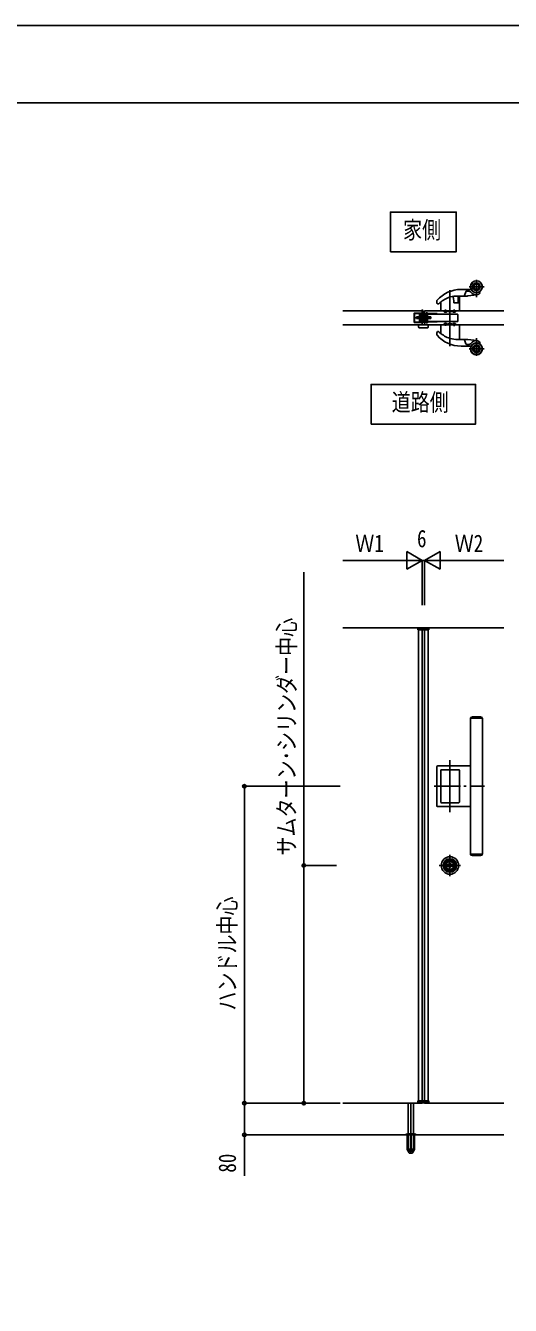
# Model space of a CAD drawing. Units: millimetres, scale not verified. Extents: x -4205 to 4205, y -2970 to 2970.
# Drawn here: x 149 to 1373, y -260 to 2970 of the extents above; entities that cross this region are included whole.
import ezdxf
from ezdxf.enums import TextEntityAlignment as Align

# ---------------------------------------------------------------- set-up
doc = ezdxf.new("R2010")
doc.units = ezdxf.units.MM
doc.header["$LTSCALE"] = 12
for name, color, linetype in [('0-2_USER1', 3, 'Continuous'), ('0-3_YKK_12', 2, 'Continuous'), ('0-4_YKK_A1', 4, 'Continuous'), ('0-5_YKK_D', 6, 'Continuous'), ('0-6_YKK_ZWAK', 7, 'Continuous')]:
    doc.layers.add(name, color=color, linetype=linetype)
doc.styles.add('ＭＳ ゴシック', font='')
doc.styles.get('ＭＳ ゴシック').set_extended_font_data('MS Gothic')

msp = doc.modelspace()

# ---------------------------------------------------------------- linework, layer by layer
at = {"layer": '0-2_USER1'}
for points in [[(1069.85, 2399.08), (1069.85, 2499.08), (1236.25, 2499.08), (1236.25, 2399.08)], [(1021.05, 1964.08), (1021.05, 2064.08), (1285.05, 2064.08), (1285.05, 1964.08)]]:
    msp.add_lwpolyline(points, close=True, dxfattribs=at)
at = {"layer": '0-3_YKK_12'}
for p, q in [((1152.85, 2232.5), (1133.33, 2232.5)), ((1153.05, 2233), (1153.05, 2250))]:
    msp.add_line(p, q, dxfattribs=at)
at = {"layer": '0-4_YKK_A1'}
for p, q in [((1287.05, 2284.12), (1287.05, 2328.6)), ((1220.05, 2302.4), (1220.05, 2160.54)), ((1248.05, 2304), (1272.91, 2304)), ((1259.9, 2297.88), (1256.98, 2288.41)), ((1262.76, 2300), (1266.14, 2300)), ((1306.35, 2311), (1268.75, 2311)), ((1187.05, 2270.26), (1187.05, 2274.65)), ((1197.05, 2250), (1197.05, 2271.81)), ((1228.66, 2286.31), (1228.65, 2286.31)), ((1229.2, 2279.99), (1228.67, 2286.06)), ((1228.68, 2286.17), (1229.2, 2280.14)), ((1229.2, 2280.14), (1229.67, 2274.86)), ((1230.05, 2270.3), (1229.64, 2275.01)), ((1229.67, 2274.86), (1230.01, 2270.96)), ((1230.05, 2270.3), (1241.55, 2270.3)), ((1240.55, 2270.5), (1230.51, 2270.5)), ((1235.05, 2287), (1255.08, 2287)), ((1241.05, 2285), (1241.05, 2283.23)), ((1241.55, 2285.5), (1241.55, 2273)), ((1241.55, 2273), (1241.55, 2270.3)), ((1244.05, 2273), (1241.55, 2273)), ((1244.05, 2273), (1244.05, 2286)), ((1244.05, 2250), (1244.05, 2273)), ((1256.55, 2287), (1255.08, 2287)), ((1288.24, 2290.27), (1265.51, 2287.54)), ((1150.05, 2250), (950.05, 2250)), ((1129.55, 2221.5), (1129.55, 2243.5)), ((1129.55, 2243.5), (1150.05, 2243.5)), ((1130.55, 2244.5), (1149.05, 2244.5)), ((1130.55, 2221.5), (1130.55, 2243.5)), ((1135.55, 2230.5), (1135.55, 2234.5)), ((1150.05, 2234.5), (1135.55, 2234.5)), ((1150.05, 2234.12), (1135.55, 2234.12)), ((1150.05, 2230.88), (1135.55, 2230.88)), ((1150.05, 2230.5), (1135.55, 2230.5)), ((1143.05, 2244), (1143.05, 2221)), ((1143.55, 2244.5), (1147.55, 2244.5)), ((1143.55, 2241.5), (1150.05, 2241.5)), ((1156.05, 2240), (1144.55, 2240)), ((1146.55, 2235.38), (1151.05, 2230.13)), ((1149.05, 2244.5), (1147.55, 2244.5)), ((1147.55, 2244.5), (1149.05, 2244.5)), ((1147.55, 2244.5), (1147.55, 2220.5)), ((1149.05, 2251), (1149.05, 2252.5)), ((1149.05, 2220.5), (1149.05, 2244.5)), ((1149.05, 2242.9), (1149.05, 2244.5)), ((1149.05, 2241.92), (1149.05, 2242.9)), ((1149.05, 2242.08), (1149.05, 2220.5)), ((1149.05, 2236), (1150.05, 2236)), ((1150.05, 2250), (1150.05, 2215)), ((1150.05, 2243), (1150.05, 2250)), ((1150.05, 2221.5), (1150.05, 2243.5)), ((1150.05, 2220), (1150.05, 2241.5)), ((1150.05, 2229.7), (1150.05, 2235.3)), ((1151.25, 2228.5), (1150.05, 2229.7)), ((1151.05, 2230.13), (1154.39, 2226.22)), ((1151.25, 2236.5), (1151.25, 2228.5)), ((1151.55, 2236.5), (1151.55, 2228.5)), ((1151.55, 2228.5), (1151.55, 2236.5)), ((1156.05, 2250), (1356.05, 2250)), ((1156.05, 2250), (1156.05, 2215)), ((1156.05, 2245), (1157.55, 2245)), ((1156.05, 2220), (1156.05, 2245)), ((1156.35, 2236.5), (1156.05, 2236.5)), ((1156.35, 2236.5), (1156.35, 2228.5)), ((1158.35, 2234.5), (1156.35, 2236.5)), ((1158.35, 2230.5), (1156.35, 2228.5)), ((1157.55, 2220), (1157.55, 2245)), ((1160.05, 2243), (1157.55, 2243)), ((1160.05, 2242), (1157.55, 2242)), ((1163.05, 2234.5), (1158.35, 2234.5)), ((1158.35, 2234.5), (1158.35, 2230.5)), ((1158.35, 2234.1), (1163.05, 2234.1)), ((1158.35, 2230.9), (1163.05, 2230.9)), ((1163.05, 2230.5), (1158.35, 2230.5)), ((1160.05, 2237.5), (1159.15, 2237.5)), ((1159.15, 2227.5), (1159.15, 2237.5)), ((1160.05, 2244.9), (1160.05, 2220.1)), ((1161.05, 2244.9), (1160.05, 2244.9)), ((1160.05, 2237.5), (1160.05, 2242)), ((1161.05, 2220.1), (1161.05, 2244.9)), ((1187.55, 2243), (1163.05, 2243)), ((1238.45, 2242), (1163.05, 2242)), ((1163.05, 2234.5), (1172.05, 2234.5)), ((1163.05, 2234.1), (1172.05, 2234.1)), ((1163.05, 2230.9), (1172.05, 2230.9)), ((1163.05, 2230.5), (1172.05, 2230.5)), ((1172.05, 2234.5), (1172.05, 2230.5)), ((1187.55, 2242), (1187.55, 2243)), ((1244.05, 2250), (1197.05, 2250)), ((1205.25, 2250), (1205.25, 2249)), ((1205.25, 2249), (1212.85, 2249)), ((1205.65, 2247.88), (1205.55, 2249)), ((1209.05, 2253.03), (1209.05, 2245.43)), ((1212.55, 2249), (1212.45, 2247.88)), ((1212.85, 2249), (1212.85, 2250)), ((1215.05, 2248.3), (1215.05, 2250)), ((1224.75, 2248), (1215.35, 2248)), ((1225.05, 2250), (1225.05, 2248.3)), ((1227.65, 2247.88), (1227.55, 2249)), ((1231.05, 2253.47), (1231.05, 2245.43)), ((1234.55, 2249), (1234.45, 2247.88)), ((1150.05, 2215), (950.05, 2215)), ((1129.55, 2221.5), (1150.05, 2221.5)), ((1130.55, 2220.5), (1149.05, 2220.5)), ((1141.05, 2215), (1141.05, 2208.5)), ((1141.05, 2215), (1165.05, 2215)), ((1142.05, 2207.5), (1164.05, 2207.5)), ((1147.55, 2220.5), (1143.55, 2220.5)), ((1147.55, 2220.5), (1149.05, 2220.5)), ((1147.55, 2220.5), (1149.05, 2220.5)), ((1150.05, 2229), (1149.05, 2229)), ((1151.55, 2228.5), (1151.25, 2228.5)), ((1156.35, 2228.5), (1156.05, 2228.5)), ((1157.55, 2220), (1156.05, 2220)), ((1156.05, 2215), (1356.05, 2215)), ((1159.15, 2227.5), (1160.05, 2227.5)), ((1160.05, 2220.3), (1160.05, 2227.5)), ((1160.05, 2220.1), (1161.05, 2220.1)), ((1240.05, 2223), (1163.05, 2223)), ((1163.05, 2222), (1187.55, 2222)), ((1165.05, 2215), (1165.05, 2208.5)), ((1187.55, 2223), (1187.55, 2222)), ((1197.05, 2215), (1244.05, 2215)), ((1197.05, 2193.19), (1197.05, 2215)), ((1205.55, 2216), (1205.65, 2217.12)), ((1209.05, 2219.57), (1209.05, 2211.97)), ((1212.45, 2217.12), (1212.55, 2216)), ((1215.05, 2215), (1215.05, 2216.7)), ((1224.75, 2217), (1215.35, 2217)), ((1225.05, 2215), (1225.05, 2216.7)), ((1227.25, 2216), (1227.25, 2215)), ((1234.85, 2216), (1227.25, 2216)), ((1227.55, 2216), (1227.65, 2217.12)), ((1231.05, 2219.57), (1231.05, 2211.53)), ((1234.45, 2217.12), (1234.55, 2216)), ((1234.85, 2215), (1234.85, 2216)), ((1244.05, 2215), (1244.05, 2212)), ((1244.05, 2212), (1244.05, 2208.5)), ((1244.05, 2178.5), (1244.05, 2208.5)), ((1187.05, 2190.35), (1187.05, 2194.74)), ((1255.08, 2178), (1235.05, 2178)), ((1255.08, 2178), (1256.55, 2178)), ((1256.98, 2176.59), (1259.9, 2167.12)), ((1266.14, 2165), (1262.76, 2165)), ((1265.51, 2177.46), (1288.24, 2174.73)), ((1287.05, 2136.4), (1287.05, 2180.88)), ((1272.91, 2161), (1248.05, 2161)), ((1268.75, 2154), (1306.35, 2154)), ((1139.15, 1444.5), (1139.36, 1448.55)), ((1139.15, 1444.5), (1166.95, 1444.5)), ((1165.74, 1449.5), (1140.36, 1449.5)), ((1141.05, 1446.5), (1165.05, 1446.5)), ((1141.05, 1446.5), (1141.05, 1444.5)), ((1141.05, 1444.5), (1141.05, 255.5)), ((1165.05, 1446.5), (1165.05, 1444.5)), ((1165.05, 1444.5), (1165.05, 255.5)), ((1166.95, 1444.5), (1166.74, 1448.55)), ((1272.05, 1221.5), (1272.05, 878.5)), ((1300.05, 1221.5), (1272.05, 1221.5)), ((1272.35, 1222.87), (1272.35, 1221.5)), ((1273.33, 1223.31), (1300.77, 1223.31)), ((1296.8, 1225), (1277.3, 1225)), ((1302.05, 1221.5), (1300.05, 1221.5)), ((1301.75, 1221.5), (1301.75, 1222.87)), ((1302.05, 1221.5), (1302.05, 878.5)), ((1187.05, 1000.5), (1187.05, 1099.5)), ((1189.05, 1101.5), (1272.05, 1101.5)), ((1220.05, 1115.46), (1220.05, 984.66)), ((1197.05, 1010), (1197.05, 1090)), ((1242.55, 1091.5), (1198.55, 1091.5)), ((1244.05, 1090), (1244.05, 1010)), ((1246.77, 1050), (1179.94, 1050)), ((1255.08, 1050), (1260.82, 1050)), ((1270.59, 1050), (1307.55, 1050)), ((1198.55, 1008.5), (1242.55, 1008.5)), ((1189.05, 998.5), (1272.05, 998.5)), ((1220.05, 823), (1220.05, 877)), ((1272.05, 878.5), (1302.05, 878.5)), ((1272.35, 878.5), (1272.35, 877.13)), ((1300.77, 876.69), (1273.33, 876.69)), ((1277.3, 875), (1296.8, 875)), ((1301.75, 877.13), (1301.75, 878.5)), ((1193.05, 850), (1247.05, 850)), ((1213.35, 848.35), (1213.35, 851.65)), ((1215.86, 851.65), (1213.35, 851.65)), ((1215.86, 848.35), (1213.35, 848.35)), ((1215.89, 849.06), (1215.89, 850.94)), ((1216.19, 851.24), (1216.84, 851.24)), ((1216.19, 848.76), (1216.84, 848.76)), ((1216.95, 851.28), (1217.13, 851.4)), ((1216.95, 848.72), (1217.13, 848.6)), ((1217.13, 851.4), (1218.2, 851.41)), ((1217.13, 848.6), (1218.2, 848.59)), ((1218.2, 851.41), (1218.3, 851.03)), ((1218.2, 848.59), (1218.36, 849.17)), ((1218.45, 851.03), (1218.3, 851.03)), ((1218.55, 849.32), (1218.74, 849.32)), ((1219.01, 850.13), (1218.72, 850.85)), ((1219.01, 848.96), (1218.93, 849.19)), ((1219.01, 848.96), (1220.16, 848.96)), ((1219.15, 850.04), (1219.38, 850.04)), ((1219.53, 850.16), (1219.64, 850.79)), ((1221.09, 851.03), (1219.93, 851.03)), ((1220.57, 849.84), (1220.46, 849.21)), ((1220.95, 849.96), (1220.72, 849.96)), ((1221.08, 849.87), (1221.37, 849.15)), ((1221.09, 851.03), (1221.17, 850.81)), ((1221.55, 850.68), (1221.36, 850.68)), ((1221.65, 848.96), (1221.79, 848.96)), ((1221.89, 851.41), (1221.74, 850.83)), ((1221.89, 848.59), (1221.79, 848.96)), ((1222.96, 851.4), (1221.89, 851.41)), ((1223.15, 851.28), (1222.96, 851.4)), ((1223.91, 851.24), (1223.26, 851.24)), ((1223.91, 848.76), (1223.26, 848.76)), ((1224.21, 849.06), (1224.21, 850.94)), ((1226.75, 851.65), (1224.23, 851.65)), ((1226.75, 848.35), (1224.23, 848.35)), ((1226.75, 848.35), (1226.75, 851.65)), ((1115.05, 173), (1115.05, 250)), ((1121.55, 252), (1121.55, 122)), ((1128.05, 173), (1128.05, 250)), ((1139.15, 255.5), (1166.95, 255.5)), ((1139.15, 255.5), (1139.36, 251.45)), ((1165.74, 250.5), (1140.36, 250.5)), ((1141.05, 253.5), (1141.05, 255.5)), ((1141.05, 253.5), (1165.05, 253.5)), ((1165.05, 253.5), (1165.05, 255.5)), ((1166.95, 255.5), (1166.74, 251.45)), ((950.05, 170), (1356.05, 170)), ((1108.55, 170.84), (1108.55, 170)), ((1108.55, 170), (1134.55, 170)), ((1108.83, 171.54), (1134.26, 171.54)), ((1112.55, 173), (1109.21, 171.78)), ((1112.3, 170), (1112.3, 132.97)), ((1112.55, 173), (1130.55, 173)), ((1112.86, 170), (1112.86, 132)), ((1113.72, 173), (1114.22, 172.5)), ((1114.55, 134.94), (1114.22, 172.5)), ((1114.22, 172.5), (1128.88, 172.5)), ((1120.55, 170), (1120.55, 132)), ((1122.55, 170), (1122.55, 132)), ((1128.05, 173), (1128.05, 134.2)), ((1128.55, 134.94), (1128.88, 172.5)), ((1129.38, 173), (1128.88, 172.5)), ((1130.24, 170), (1130.24, 132)), ((1130.55, 173), (1133.89, 171.78)), ((1130.8, 170), (1130.8, 132.97)), ((1134.55, 170.84), (1134.55, 170)), ((1112.3, 132.97), (1117.19, 124.5)), ((1112.86, 132), (1120.55, 132)), ((1115.1, 133.88), (1115.1, 134.2)), ((1115.1, 133.88), (1128, 133.88)), ((1120.55, 132.97), (1122.55, 132.97)), ((1122.55, 132), (1130.24, 132)), ((1130.8, 132.97), (1125.91, 124.5)), ((1128, 134.2), (1128, 133.88)), ((1118.06, 124), (1125.04, 124))]:
    msp.add_line(p, q, dxfattribs=at)
for points in [[(1241.05, 2283.23), (1241.05, 2273.8), (1241.05, 2271)], [(1150.05, 2241.5), (1150.05, 2243), (1143.55, 2243), (1143.55, 2241.5)], [(1144.05, 2239.5), (1144.05, 2238.3), (1146.55, 2235.38)], [(1151.55, 2250), (1151.55, 2220), (1150.05, 2220)], [(1151.55, 2236.5), (1151.25, 2236.5), (1150.05, 2235.3)], [(1162.05, 2220.1), (1163.05, 2220.1), (1163.05, 2244.9), (1162.05, 2244.9), (1161.05, 2244.9)], [(1161.05, 2220.1), (1162.05, 2220.1), (1162.05, 2244.9)], [(1227.25, 2250), (1227.25, 2249), (1234.85, 2249), (1234.85, 2250)], [(1240.05, 2240.4), (1240.05, 2224.6), (1240.05, 2223)], [(1160.05, 2220.3), (1158.85, 2220.3), (1157.55, 2220.3)], [(1212.85, 2215), (1212.85, 2216), (1205.25, 2216), (1205.25, 2215)], [(950.05, 1450), (1150.05, 1450), (1150.05, 250), (950.05, 250)], [(1356.05, 1450), (1156.05, 1450), (1156.05, 250), (1356.05, 250)], [(1223.15, 848.72), (1222.96, 848.6), (1221.89, 848.59)], [(1128.05, 134.2), (1115.05, 134.2), (1115.05, 173)]]:
    msp.add_lwpolyline(points, dxfattribs=at)
for centre, radius in [((1287.05, 2311), 15), ((1287.05, 2311), 14.7), ((1287.05, 2311), 9.71), ((1287.05, 2311), 6.62), ((1287.05, 2154), 15), ((1287.05, 2154), 14.7), ((1287.05, 2154), 9.71), ((1287.05, 2154), 6.62), ((1220.05, 850), 22), ((1220.05, 850), 17), ((1220.05, 850), 14.4), ((1220.05, 850), 14), ((1220.05, 850), 11.1), ((1220.05, 850), 10.9), ((1220.05, 850), 9.9), ((1220.05, 850), 4.3)]:
    msp.add_circle(centre, radius, dxfattribs=at)
for centre, radius, start, end in [((1248.05, 2224), 80, 90.00041, 138.8719), ((1262.76, 2297), 3, 90, 162.89708), ((1266.14, 2290), 10, 39.77031, 90), ((1272.91, 2302.5), 1.5, 31.00806, 89.99901), ((1287.05, 2307.4), 17.2, 219.77031, 270), ((1287.05, 2311), 15, 211.00806, 297.32214), ((1287.05, 2311), 15, 261.17985, 278.82015), ((1287.05, 2300.2), 10, 276.85992, 332.99743), ((1294.62, 2296.34), 1.5, 332.99743, 117.32214), ((1190.05, 2274.65), 3, 138.8714, 180), ((1190.05, 2270.25), 3, 179.8597, 312.73203), ((1246.22, 2209.16), 80, 111.86371, 132.59171), ((1198.05, 2271.81), 1, 141.82148, 180), ((1235.05, 2237), 50, 90.00002, 111.86372), ((1228.17, 2286.02), 0.5, 5, 97.98573), ((1226.68, 2286), 2, 5, 16.92345), ((1230.51, 2271), 0.5, 185, 270), ((1240.55, 2271), 0.5, 270, 0), ((1244.05, 2285), 3, 138.18969, 180), ((1243.05, 2285.5), 1.5, 90, 180), ((1243.05, 2286), 1, 0, 90), ((1255.07, 2289), 2, 270, 330), ((1256.55, 2362), 75, 270, 276.85992), ((1255.07, 2289), 2, 330, 342.89708), ((1287.05, 2300.2), 10, 270, 276.85992), ((1130.55, 2243.5), 1, 90, 180), ((1143.55, 2244), 0.5, 90, 180), ((1144.55, 2239.5), 0.5, 90, 180), ((1149.05, 2250), 2.5, 0, 90), ((1149.05, 2250), 1, 0, 90), ((1206.94, 2247.99), 1.3, 185, 254.11915), ((1209.05, 2255.4), 9, 254.11915, 285.88085), ((1211.16, 2247.99), 1.3, 285.88085, 355), ((1215.35, 2248.3), 0.3, 180, 270), ((1224.75, 2248.3), 0.3, 270, 0), ((1228.94, 2247.99), 1.3, 185, 254.11915), ((1231.05, 2255.4), 9, 254.11915, 285.88085), ((1233.16, 2247.99), 1.3, 285.88085, 355), ((1238.45, 2240.4), 1.6, 0, 90), ((1130.55, 2221.5), 1, 180, 270), ((1142.05, 2208.5), 1, 180, 270), ((1143.55, 2221), 0.5, 180, 270), ((1157.05, 2228.5), 3.5, 220.57456, 253.39845), ((1164.05, 2208.5), 1, 270, 360), ((1190.05, 2194.75), 3, 47.26797, 180.1403), ((1246.22, 2255.84), 80, 227.40829, 248.13629), ((1206.94, 2217.01), 1.3, 105.88085, 175), ((1209.05, 2209.6), 9, 74.11915, 105.88085), ((1211.16, 2217.01), 1.3, 5, 74.11915), ((1215.35, 2216.7), 0.3, 90, 180), ((1224.75, 2216.7), 0.3, 0, 90), ((1228.94, 2217.01), 1.3, 105.88085, 175), ((1231.05, 2209.6), 9, 74.11915, 105.88085), ((1233.16, 2217.01), 1.3, 5, 74.11915), ((1190.05, 2190.35), 3, 180, 221.1286), ((1248.05, 2241), 80, 221.1281, 269.99959), ((1198.05, 2193.19), 1, 180, 218.17852), ((1235.05, 2228), 50, 248.13628, 269.99998), ((1243.05, 2178.5), 1, 354.60366, 0), ((1244.85, 2179), 1, 216.44456, 270), ((1255.07, 2176), 2, 30, 90), ((1256.55, 2103), 75, 83.14008, 90), ((1255.07, 2176), 2, 17.10292, 30), ((1262.76, 2168), 3, 197.10292, 270), ((1266.14, 2175), 10, 270, 320.22969), ((1287.05, 2157.6), 17.2, 90, 140.22969), ((1287.05, 2154), 15, 62.67786, 148.99194), ((1287.05, 2154), 15, 81.17985, 98.82015), ((1287.05, 2164.8), 10, 83.14008, 90), ((1287.05, 2164.8), 10, 27.00257, 83.14008), ((1294.62, 2168.66), 1.5, 242.67786, 27.00257), ((1272.91, 2162.5), 1.5, 270.00099, 328.99194), ((1140.36, 1448.5), 1, 90, 177), ((1165.74, 1448.5), 1, 3, 90), ((1273.15, 1222.87), 0.8, 110.76843, 180), ((1287.05, 1186.22), 40, 104.21682, 110.76843), ((1277.3, 1224.7), 0.3, 90, 104.21682), ((1277.3, 1224.7), 0.3, 61.29529, 90), ((1287.05, 1242.51), 20, 241.29529, 250.4307), ((1280.45, 1223.94), 0.3, 250.4307, 279.9206), ((1287.05, 1186.22), 38, 80.0794, 99.9206), ((1293.65, 1223.94), 0.3, 260.0794, 289.5693), ((1287.05, 1242.51), 20, 289.5693, 298.70471), ((1296.8, 1224.7), 0.3, 90, 118.70471), ((1296.8, 1224.7), 0.3, 75.78318, 90), ((1287.05, 1186.22), 40, 69.23157, 75.78318), ((1300.95, 1222.87), 0.8, 0, 69.23157), ((1189.05, 1099.5), 2, 90, 180), ((1198.55, 1090), 1.5, 90, 180), ((1198.55, 1090), 1.5, 90, 180), ((1242.55, 1090), 1.5, 0, 90), ((1242.55, 1090), 1.5, 0, 90), ((1198.55, 1010), 1.5, 180, 270), ((1198.55, 1010), 1.5, 180, 270), ((1242.55, 1010), 1.5, 270, 0), ((1242.55, 1010), 1.5, 270, 0), ((1189.05, 1000.5), 2, 180, 270), ((1273.15, 877.13), 0.8, 180, 249.23157), ((1287.05, 913.78), 40, 249.23157, 255.78318), ((1277.3, 875.3), 0.3, 255.78318, 270), ((1277.3, 875.3), 0.3, 270, 298.70471), ((1287.05, 857.49), 20, 109.5693, 118.70471), ((1280.45, 876.06), 0.3, 80.0794, 109.5693), ((1287.05, 913.78), 38, 260.0794, 279.9206), ((1293.65, 876.06), 0.3, 70.4307, 99.9206), ((1287.05, 857.49), 20, 61.29529, 70.4307), ((1296.8, 875.3), 0.3, 241.29529, 270), ((1296.8, 875.3), 0.3, 270, 284.21682), ((1287.05, 913.78), 40, 284.21682, 290.76843), ((1300.95, 877.13), 0.8, 290.76843, 0), ((1220.05, 850), 5.65, 163.01998, 196.97968), ((1220.05, 850), 4.5, 21.51019, 158.48981), ((1220.05, 850), 4.5, 201.51019, 338.48981), ((1216.19, 850.94), 0.3, 90, 180), ((1216.19, 849.06), 0.3, 180, 270), ((1216.84, 851.44), 0.2, 270, 305), ((1216.84, 848.56), 0.2, 55, 90), ((1218.55, 849.12), 0.2, 90, 165), ((1218.45, 850.73), 0.3, 22, 90), ((1218.74, 849.12), 0.2, 20, 90), ((1219.15, 850.19), 0.15, 202, 270), ((1219.38, 850.19), 0.15, 270, 350), ((1219.93, 850.73), 0.3, 90, 170), ((1220.16, 849.26), 0.3, 270, 350), ((1220.72, 849.81), 0.15, 90, 170), ((1220.95, 849.81), 0.15, 22, 90), ((1221.36, 850.88), 0.2, 200, 270), ((1221.65, 849.26), 0.3, 202, 270), ((1221.55, 850.88), 0.2, 270, 345), ((1223.26, 851.44), 0.2, 235, 270), ((1223.26, 848.56), 0.2, 90, 125), ((1223.91, 850.94), 0.3, 0, 90), ((1223.91, 849.06), 0.3, 270, 0), ((1220.05, 850), 5.65, 343.02032, 16.98002), ((1140.36, 251.5), 1, 183, 270), ((1165.74, 251.5), 1, 270, 357), ((1109.55, 170.84), 1, 110, 180), ((1133.55, 170.84), 1, 0, 70), ((1121.55, 135), 7, 180.5, 359.5), ((1121.55, 137.3), 7.3, 207.94179, 270), ((1121.55, 137.3), 7.3, 270, 332.05821), ((1118.06, 125), 1, 210, 270), ((1125.04, 125), 1, 270, 330)]:
    msp.add_arc(centre, radius, start, end, dxfattribs=at)
at = {"layer": '0-5_YKK_D'}
for p, q in [((1105.05, 1620), (950.05, 1620)), ((1150.05, 1620), (1072.11, 1620)), ((1150.05, 1620), (1111.08, 1642.5)), ((1111.08, 1642.5), (1111.08, 1597.5)), ((1150.05, 1620), (1111.08, 1597.5)), ((1150.05, 1620), (1133.05, 1620)), ((1150.05, 1507.12), (1150.05, 1621)), ((1150.05, 1507.12), (1150.05, 1621)), ((1150.05, 1620), (1156.05, 1620)), ((1156.05, 1620), (1195.02, 1642.5)), ((1156.05, 1507.12), (1156.05, 1621)), ((1156.05, 1507.12), (1156.05, 1621)), ((1156.05, 1620), (1173.05, 1620)), ((1156.05, 1620), (1195.02, 1597.5)), ((1156.05, 1620), (1233.99, 1620)), ((1195.02, 1597.5), (1195.02, 1642.5)), ((1201.05, 1620), (1356.05, 1620)), ((943.34, 1050), (700.02, 1050)), ((701.02, 1050), (701.02, 250)), ((933.34, 850), (850.02, 850)), ((943.34, 250), (700.02, 250)), ((943.34, 250), (700.02, 250)), ((943.34, 250), (850.02, 250)), ((949.05, 170), (700.02, 170))]:
    msp.add_line(p, q, dxfattribs=at)
for points in [[(851.02, 250), (851.02, 850), (851.02, 1590.2)], [(701.02, 250), (701.02, 170), (701.02, 66.6)]]:
    msp.add_lwpolyline(points, dxfattribs=at)
for centre in [(701.02, 1050), (851.02, 850), (701.02, 250), (851.02, 250), (701.02, 170)]:
    msp.add_circle(centre, 4.25, dxfattribs=at)
at = {"layer": '0-6_YKK_ZWAK'}
msp.add_line((3895.02, 2775), (-3904.98, 2775), dxfattribs=at)
msp.add_lwpolyline([(-4205, -2970), (4205, -2970), (4205, 2970), (-4205, 2970)], close=True, dxfattribs=at)

# ---------------------------------------------------------------- texts
at = {"layer": '0-2_USER1', "style": 'ＭＳ ゴシック', "width": 0.8}
for s, p in [('家側', (1101.85, 2419.08)), ('道路側', (1073.05, 1984.08))]:
    msp.add_text(s, height=43.99, dxfattribs=at).set_placement(p, align=Align.BOTTOM_LEFT)
at = {"layer": '0-5_YKK_D', "style": 'ＭＳ ゴシック', "width": 0.8}
for s, p in [('Ｗ1', (981.15, 1628)), ('6', (1137.05, 1640)), ('Ｗ2', (1232.15, 1628))]:
    msp.add_text(s, height=43.99, dxfattribs=at).set_placement(p, align=Align.BOTTOM_LEFT)
for s, p in [('サムターン･シリンダー中心', (843.02, 875)), ('ハンドル中心', (693.02, 483.6)), ('80', (693.02, 74.6))]:
    msp.add_text(s, height=43.99, rotation=90, dxfattribs=at).set_placement(p, align=Align.BOTTOM_LEFT)

doc.saveas('drawing.dxf')
